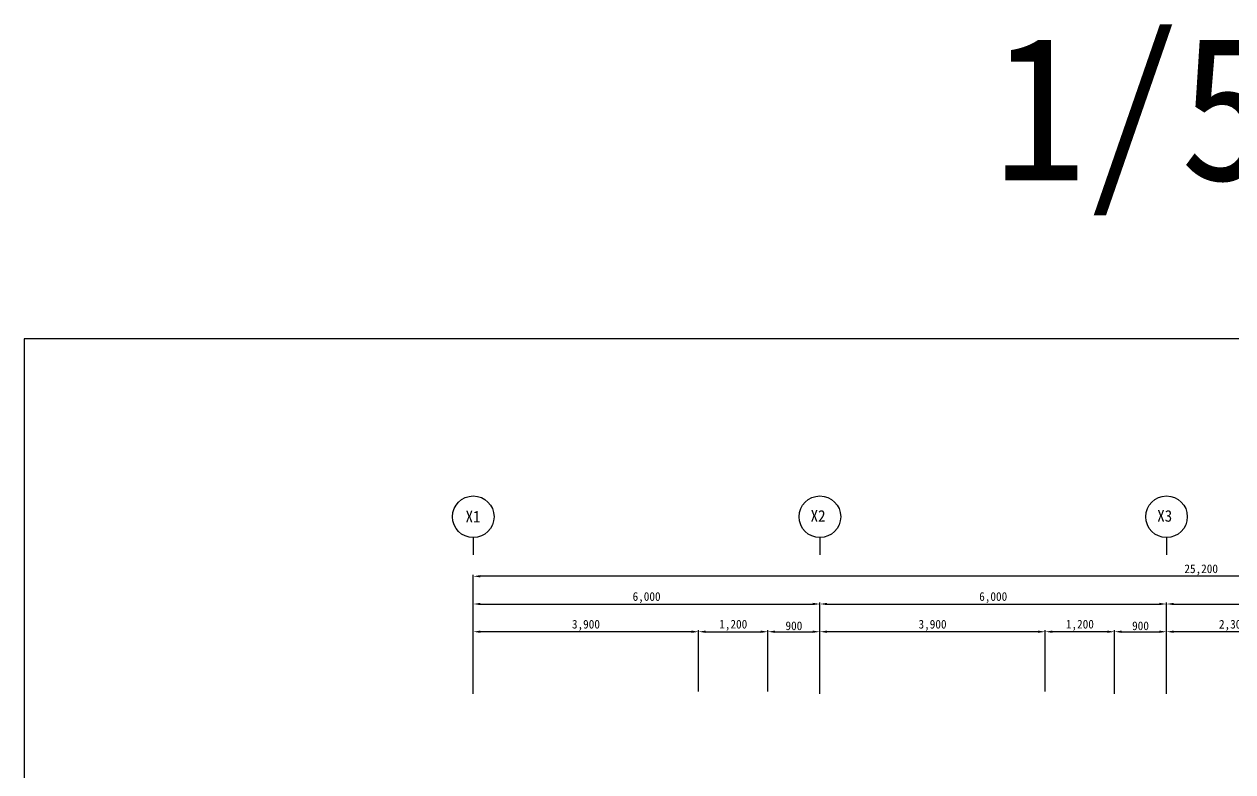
# Model space of a CAD drawing. Header units: millimetres. Extents: x -168551 to -128751, y -165345 to -134099.
# Drawn here: x -168551 to -147629, y -147041 to -134099 of the extents above; entities that cross this region are included whole.
import ezdxf
from ezdxf.enums import TextEntityAlignment as Align

# ---------------------------------------------------------------- set-up
doc = ezdxf.new("R2010")
doc.units = ezdxf.units.MM
doc.layers.add('TX-PAPR', color=2, linetype='Continuous', plot=False)
for name, color, linetype in [('TZ-DIMS', 1, 'Continuous'), ('TZ-LEAL', 1, 'Continuous'), ('TZ-LEAT', 3, 'Continuous'), ('TZ-TEXT', 3, 'Continuous')]:
    doc.layers.add(name, color=color, linetype=linetype)
doc.styles.get("Standard").update_dxf_attribs({"font": 'GulimChe.ttf'})
doc.dimstyles.new('D50', dxfattribs={"dimscale": 50, "dimtxt": 3, "dimasz": 2.5, "dimexe": 0.5, "dimexo": 0.5, "dimgap": 0.5, "dimtad": 1, "dimdec": 0, "dimzin": 1, "dimdsep": 46, "dimlunit": 6, "dimtxsty": 'Standard', "dimcen": 1, "dimclrd": 1, "dimclre": 1, "dimclrt": 3, "dimadec": 0, "dimazin": 0, "dimtfac": 1, "dimtdec": 0, "dimtix": 1, "dimtmove": 2, "dimatfit": 3, "dimfxl": 0, "dimtvp": 2, "dimlwd": -1, "dimlwe": -1, "dimarcsym": 0})

# ---------------------------------------------------------------- blocks, each defined once
blk = doc.blocks.new('*D675')
at = {"layer": 'DEFPOINTS', "color": 0, "ltscale": 0.1}
for p in [(-160777, -143656), (-160777, -145242), (-135577, -145242)]:
    blk.add_point(p, dxfattribs=at)
at = {"layer": 'TZ-DIMS', "color": 1, "ltscale": 0.1}
for p, q in [((-160777, -145217), (-160777, -143631)), ((-135702, -143656), (-160652, -143656)), ((-135577, -145217), (-135577, -143631))]:
    blk.add_line(p, q, dxfattribs=at)
for points in [[(-160652, -143635), (-160652, -143676), (-160777, -143656)], [(-135702, -143635), (-135702, -143676), (-135577, -143656)]]:
    blk.add_solid(points, dxfattribs=at)
at = {"layer": 'TZ-DIMS', "color": 3, "ltscale": 0.1, "insert": (-148177, -143545), "char_height": 150, "attachment_point": 5}
blk.add_mtext('25,200', dxfattribs=at)
blk = doc.blocks.new('*D676')
at = {"layer": 'DEFPOINTS', "color": 0, "ltscale": 0.1}
for p in [(-142777, -144136), (-148777, -145718), (-142777, -145718)]:
    blk.add_point(p, dxfattribs=at)
at = {"layer": 'TZ-DIMS', "color": 1, "ltscale": 0.1}
for p, q in [((-148777, -145693), (-148777, -144111)), ((-148652, -144136), (-142902, -144136)), ((-142777, -145693), (-142777, -144111))]:
    blk.add_line(p, q, dxfattribs=at)
for points in [[(-148652, -144115), (-148652, -144156), (-148777, -144136)], [(-142902, -144115), (-142902, -144156), (-142777, -144136)]]:
    blk.add_solid(points, dxfattribs=at)
at = {"layer": 'TZ-DIMS', "color": 3, "ltscale": 0.1, "insert": (-145777, -144025), "char_height": 150, "attachment_point": 5}
blk.add_mtext('6,000', dxfattribs=at)
blk = doc.blocks.new('*D678')
at = {"layer": 'DEFPOINTS', "color": 0, "ltscale": 0.1}
for p in [(-154777, -144136), (-160777, -145718), (-154777, -145718)]:
    blk.add_point(p, dxfattribs=at)
at = {"layer": 'TZ-DIMS', "color": 1, "ltscale": 0.1}
for p, q in [((-160777, -145693), (-160777, -144111)), ((-160652, -144136), (-154902, -144136)), ((-154777, -145693), (-154777, -144111))]:
    blk.add_line(p, q, dxfattribs=at)
for points in [[(-160652, -144115), (-160652, -144156), (-160777, -144136)], [(-154902, -144115), (-154902, -144156), (-154777, -144136)]]:
    blk.add_solid(points, dxfattribs=at)
at = {"layer": 'TZ-DIMS', "color": 3, "ltscale": 0.1, "insert": (-157777, -144025), "char_height": 150, "attachment_point": 5}
blk.add_mtext('6,000', dxfattribs=at)
blk = doc.blocks.new('*D679')
at = {"layer": 'DEFPOINTS', "color": 0, "ltscale": 0.1}
for p in [(-148777, -144136), (-154777, -145718), (-148777, -145718)]:
    blk.add_point(p, dxfattribs=at)
at = {"layer": 'TZ-DIMS', "color": 1, "ltscale": 0.1}
for p, q in [((-154777, -145693), (-154777, -144111)), ((-154652, -144136), (-148902, -144136)), ((-148777, -145693), (-148777, -144111))]:
    blk.add_line(p, q, dxfattribs=at)
for points in [[(-154652, -144115), (-154652, -144156), (-154777, -144136)], [(-148902, -144115), (-148902, -144156), (-148777, -144136)]]:
    blk.add_solid(points, dxfattribs=at)
at = {"layer": 'TZ-DIMS', "color": 3, "ltscale": 0.1, "insert": (-151777, -144025), "char_height": 150, "attachment_point": 5}
blk.add_mtext('6,000', dxfattribs=at)
blk = doc.blocks.new('*D685')
at = {"layer": 'DEFPOINTS', "color": 0, "ltscale": 0.1}
for p in [(-148777, -144616), (-148777, -145678), (-146477, -145678)]:
    blk.add_point(p, dxfattribs=at)
at = {"layer": 'TZ-DIMS', "color": 1, "ltscale": 0.1}
for p, q in [((-148777, -145653), (-148777, -144591)), ((-146602, -144616), (-148652, -144616)), ((-146477, -145653), (-146477, -144591))]:
    blk.add_line(p, q, dxfattribs=at)
for points in [[(-148652, -144595), (-148652, -144636), (-148777, -144616)], [(-146602, -144595), (-146602, -144636), (-146477, -144616)]]:
    blk.add_solid(points, dxfattribs=at)
at = {"layer": 'TZ-DIMS', "color": 3, "ltscale": 0.1, "insert": (-147627, -144505), "char_height": 150, "attachment_point": 5}
blk.add_mtext('2,300', dxfattribs=at)
blk = doc.blocks.new('*D686')
at = {"layer": 'DEFPOINTS', "color": 0, "ltscale": 0.1}
for p in [(-154777, -144616), (-154777, -145678), (-150877, -145678)]:
    blk.add_point(p, dxfattribs=at)
at = {"layer": 'TZ-DIMS', "color": 1, "ltscale": 0.1}
for p, q in [((-154777, -145653), (-154777, -144591)), ((-151002, -144616), (-154652, -144616)), ((-150877, -145653), (-150877, -144591))]:
    blk.add_line(p, q, dxfattribs=at)
for points in [[(-154652, -144595), (-154652, -144636), (-154777, -144616)], [(-151002, -144595), (-151002, -144636), (-150877, -144616)]]:
    blk.add_solid(points, dxfattribs=at)
at = {"layer": 'TZ-DIMS', "color": 3, "ltscale": 0.1, "insert": (-152827, -144505), "char_height": 150, "attachment_point": 5}
blk.add_mtext('3,900', dxfattribs=at)
blk = doc.blocks.new('*D656')
at = {"layer": 'DEFPOINTS', "color": 0, "ltscale": 0.1}
for p in [(-150877, -144616), (-150877, -145678), (-149677, -145718)]:
    blk.add_point(p, dxfattribs=at)
at = {"layer": 'TZ-DIMS', "color": 1, "ltscale": 0.1}
for p, q in [((-150877, -145653), (-150877, -144591)), ((-149802, -144616), (-150752, -144616)), ((-149677, -145693), (-149677, -144591))]:
    blk.add_line(p, q, dxfattribs=at)
for points in [[(-150752, -144595), (-150752, -144636), (-150877, -144616)], [(-149802, -144595), (-149802, -144636), (-149677, -144616)]]:
    blk.add_solid(points, dxfattribs=at)
at = {"layer": 'TZ-DIMS', "color": 3, "ltscale": 0.1, "insert": (-150277, -144504), "char_height": 150, "attachment_point": 5}
blk.add_mtext('1,200', dxfattribs=at)
blk = doc.blocks.new('*D657')
at = {"layer": 'DEFPOINTS', "color": 0, "ltscale": 0.1}
for p in [(-148777, -144616), (-149677, -145718), (-148777, -145678)]:
    blk.add_point(p, dxfattribs=at)
at = {"layer": 'TZ-DIMS', "color": 1, "ltscale": 0.1}
for p, q in [((-149677, -145693), (-149677, -144591)), ((-149552, -144616), (-148902, -144616)), ((-148777, -145653), (-148777, -144591))]:
    blk.add_line(p, q, dxfattribs=at)
for points in [[(-149552, -144595), (-149552, -144636), (-149677, -144616)], [(-148902, -144595), (-148902, -144636), (-148777, -144616)]]:
    blk.add_solid(points, dxfattribs=at)
at = {"layer": 'TZ-DIMS', "color": 3, "ltscale": 0.1, "insert": (-149227, -144514), "char_height": 150, "attachment_point": 5}
blk.add_mtext('900', dxfattribs=at)
blk = doc.blocks.new('*D658')
at = {"layer": 'DEFPOINTS', "color": 0, "ltscale": 0.1}
for p in [(-154777, -144616), (-155677, -145678), (-154777, -145678)]:
    blk.add_point(p, dxfattribs=at)
at = {"layer": 'TZ-DIMS', "color": 1, "ltscale": 0.1}
for p, q in [((-155677, -145653), (-155677, -144591)), ((-155552, -144616), (-154902, -144616)), ((-154777, -145653), (-154777, -144591))]:
    blk.add_line(p, q, dxfattribs=at)
for points in [[(-155552, -144595), (-155552, -144636), (-155677, -144616)], [(-154902, -144595), (-154902, -144636), (-154777, -144616)]]:
    blk.add_solid(points, dxfattribs=at)
at = {"layer": 'TZ-DIMS', "color": 3, "ltscale": 0.1, "insert": (-155227, -144514), "char_height": 150, "attachment_point": 5}
blk.add_mtext('900', dxfattribs=at)
blk = doc.blocks.new('*D659')
at = {"layer": 'DEFPOINTS', "color": 0, "ltscale": 0.1}
for p in [(-155677, -144616), (-156877, -145678), (-155677, -145678)]:
    blk.add_point(p, dxfattribs=at)
at = {"layer": 'TZ-DIMS', "color": 1, "ltscale": 0.1}
for p, q in [((-156877, -145653), (-156877, -144591)), ((-156752, -144616), (-155802, -144616)), ((-155677, -145653), (-155677, -144591))]:
    blk.add_line(p, q, dxfattribs=at)
for points in [[(-156752, -144595), (-156752, -144636), (-156877, -144616)], [(-155802, -144595), (-155802, -144636), (-155677, -144616)]]:
    blk.add_solid(points, dxfattribs=at)
at = {"layer": 'TZ-DIMS', "color": 3, "ltscale": 0.1, "insert": (-156277, -144504), "char_height": 150, "attachment_point": 5}
blk.add_mtext('1,200', dxfattribs=at)
blk = doc.blocks.new('*D660')
at = {"layer": 'DEFPOINTS', "color": 0, "ltscale": 0.1}
for p in [(-160777, -144616), (-160777, -145678), (-156877, -145678)]:
    blk.add_point(p, dxfattribs=at)
at = {"layer": 'TZ-DIMS', "color": 1, "ltscale": 0.1}
for p, q in [((-160777, -145653), (-160777, -144591)), ((-157002, -144616), (-160652, -144616)), ((-156877, -145653), (-156877, -144591))]:
    blk.add_line(p, q, dxfattribs=at)
for points in [[(-160652, -144595), (-160652, -144636), (-160777, -144616)], [(-157002, -144595), (-157002, -144636), (-156877, -144616)]]:
    blk.add_solid(points, dxfattribs=at)
at = {"layer": 'TZ-DIMS', "color": 3, "ltscale": 0.1, "insert": (-158827, -144505), "char_height": 150, "attachment_point": 5}
blk.add_mtext('3,900', dxfattribs=at)

msp = doc.modelspace()

# ---------------------------------------------------------------- linework, layer by layer
at = {"layer": 'TX-PAPR'}
msp.add_lwpolyline([(-168551, -165344.9), (-128751, -165344.9), (-128751, -139544.9), (-168551, -139544.9)], close=True, dxfattribs=at)
at = {"layer": 'TZ-LEAL'}
for p, q in [((-160777.2, -142985.6), (-160777.2, -143285.6)), ((-154777.2, -142985.6), (-154777.2, -143285.6)), ((-148777.2, -142985.6), (-148777.2, -143285.6))]:
    msp.add_line(p, q, dxfattribs=at)
for centre in [(-160777.2, -142625.6), (-154777.2, -142625.6), (-148777.2, -142625.6)]:
    msp.add_circle(centre, 360, dxfattribs=at)

# ---------------------------------------------------------------- texts
at = {"layer": 'TZ-LEAT'}
for s, p in [('X1', (-160910.5, -142723)), ('X2', (-154937.7, -142711.1)), ('X3', (-148937.7, -142711.1))]:
    msp.add_text(s, height=200, dxfattribs=at).set_placement(p)
at = {"layer": 'TZ-TEXT'}
msp.add_text('1/50', height=2500, dxfattribs=at).set_placement((-148548, -135549.8), align=Align.MIDDLE_CENTER)

# ---------------------------------------------------------------- dimensions: what is measured, and where the dimension line sits
at = {"layer": 'TZ-DIMS', "ltscale": 0.1}
for base, p1, p2, picture, middle in [((-160777.2, -143655.6), (-135577.2, -145242.4), (-160777.2, -145242.4), '*D675', (-148177.2, -143544.5)), ((-154777.2, -144135.6), (-160777.2, -145718.1), (-154777.2, -145718.1), '*D678', (-157777.2, -144024.5)), ((-148777.2, -144135.6), (-154777.2, -145718.1), (-148777.2, -145718.1), '*D679', (-151777.2, -144024.5)), ((-142777.2, -144135.6), (-148777.2, -145718.1), (-142777.2, -145718.1), '*D676', (-145777.2, -144024.5)), ((-155677.2, -144615.6), (-156877.2, -145677.7), (-155677.2, -145677.7), '*D659', (-156277.2, -144504.4)), ((-154777.2, -144615.6), (-155677.2, -145677.7), (-154777.2, -145677.7), '*D658', (-155227.2, -144513.9)), ((-148777.2, -144615.6), (-149677.2, -145718.1), (-148777.2, -145677.7), '*D657', (-149227.2, -144513.9))]:
    dim = msp.add_linear_dim(base=base, p1=p1, p2=p2, dimstyle='D50', dxfattribs=at)
    dim.commit()
    dim.dimension.update_dxf_attribs({"geometry": picture, "text_midpoint": middle})
for base, p1, p2, picture, middle in [((-160777.2, -144615.6), (-156877.2, -145677.7), (-160777.2, -145677.7), '*D660', (-158827.2, -144504.5)), ((-154777.2, -144615.6), (-150877.2, -145677.7), (-154777.2, -145677.7), '*D686', (-152827.2, -144504.5)), ((-150877.2, -144615.6), (-149677.2, -145718.1), (-150877.2, -145677.7), '*D656', (-150277.2, -144504.4)), ((-148777.2, -144615.6), (-146477.2, -145677.7), (-148777.2, -145677.7), '*D685', (-147627.2, -144504.5))]:
    dim = msp.add_linear_dim(base=base, p1=p1, p2=p2, angle=180, dimstyle='D50', dxfattribs=at)
    dim.commit()
    dim.dimension.update_dxf_attribs({"geometry": picture, "text_midpoint": middle})

doc.saveas('drawing.dxf')
